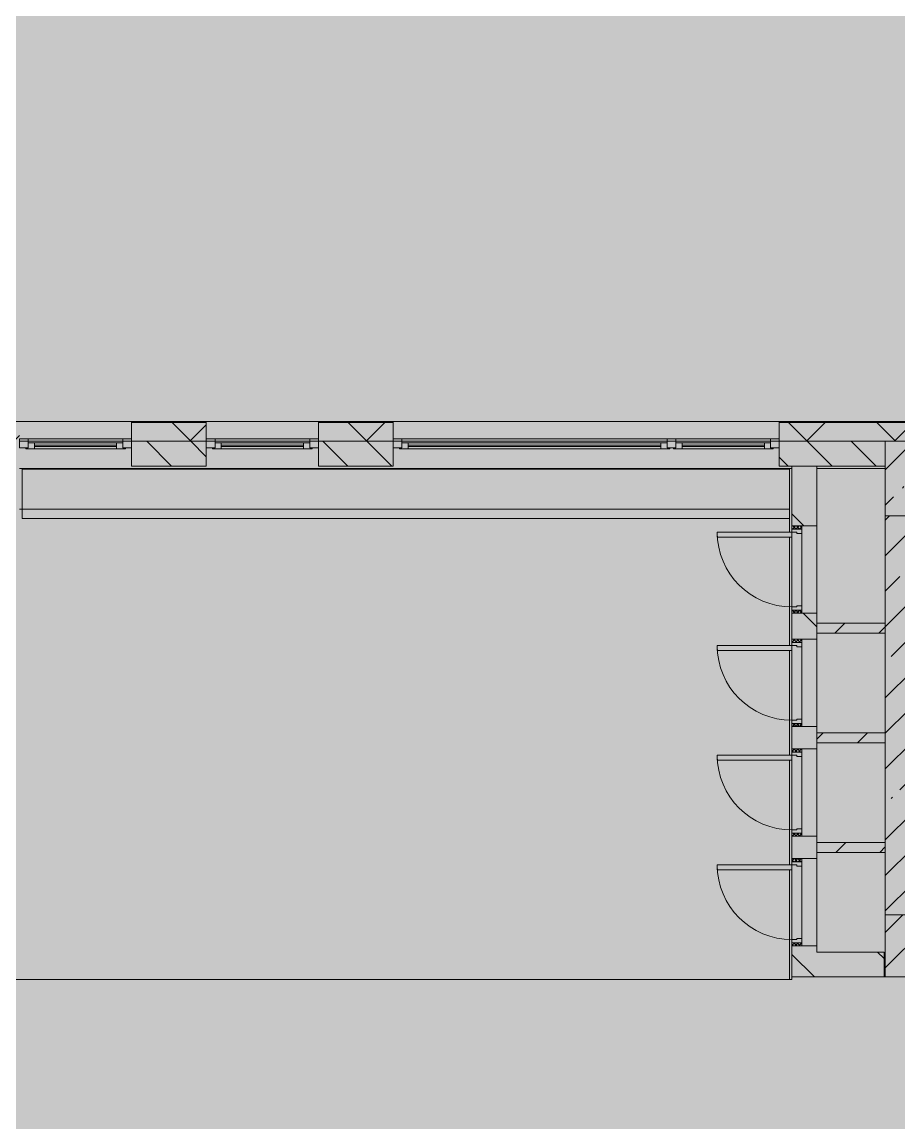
# Model space of a CAD drawing. Header units: millimetres. Extents: x 2623 to 211276, y -8553 to 29000.
# Drawn here: x 91047 to 98087, y 9728 to 18564 of the extents above; entities that cross this region are included whole.
import ezdxf

# ---------------------------------------------------------------- set-up
doc = ezdxf.new("R2010")
doc.units = ezdxf.units.MM
for name, color, linetype, lineweight in [('A-DETL-2', 7, 'Continuous', 5), ('A-WALL-3', 7, 'Continuous', 5), ('I-WALL-3', 7, 'Continuous', 5), ('S-COLS-2', 7, 'Continuous', 5)]:
    doc.layers.add(name, color=color, linetype=linetype, lineweight=lineweight)
doc.layers.add('A-DETL-GENF-7', color=7, linetype='Continuous', lineweight=9, true_color=0xc0c0c0, transparency=0.4)
for name, color, linetype, lineweight, true_color in [('A-DOOR-3', 7, 'Continuous', 5, 0xaaaaaa), ('A-DOOR-4', 7, 'Continuous', 5, 0xe2e2e2), ('A-DOOR-5', 7, 'Continuous', 5, 0xb7b7b7), ('A-DOOR-FRAM-3', 7, 'Continuous', 5, 0xe2e2e2), ('A-DOOR-FRAM-4', 7, 'Continuous', 5, 0xaaaaaa), ('A-DOOR-FRAM-5', 7, 'Continuous', 5, 0xb7b7b7), ('A-FLOR-2', 7, 'Continuous', 5, 0xb7b7b7), ('A-GLAZ-2', 7, 'Continuous', 5, 0x737373), ('A-WALL-4', 7, 'Continuous', 5, 0x737373), ('A-WALL-5', 7, 'Continuous', 9, 0x737373), ('A-WALL-6', 7, 'Continuous', 5, 0xa1a1a1), ('I-WALL-4', 7, 'Continuous', 5, 0x737373), ('S-COLS-1', 7, 'Continuous', 5, 0x737373)]:
    doc.layers.add(name, color=color, linetype=linetype, lineweight=lineweight, true_color=true_color)
pattern_1 = [(135, (84266.1, 0), (-353.553, -353.553), [])]
pattern_2 = [(45, (84266.1, 0), (-176.7767, 176.7767), [])]

# ---------------------------------------------------------------- blocks, each defined once
blk = doc.blocks.new('BSC_Колонна _Прямоугольная - 600х600-V56-3_1_1_птичка')
at = {"layer": 'S-COLS-2'}
h = blk.add_hatch(dxfattribs=at)
h.set_pattern_fill('FP_63', color=256, style=0, pattern_type=2)
h.set_pattern_definition([(45, (-14010, -14900), (-285.123, 285.123), []), (45, (-13724.88, -14900), (-285.123, 285.123), [504.031, -100.806, 16.764, -84.042])])
h.paths.add_polyline_path([(-22.5, -300), (300, -300), (300, 300), (-300, 300), (-300, -300)])
at = {"layer": 'S-COLS-1'}
for p, q in [((300, 300), (-300, 300)), ((-300, 300), (-300, -300)), ((300, -300), (300, 300)), ((-300, -300), (300, -300))]:
    blk.add_line(p, q, dxfattribs=at)
blk = doc.blocks.new('120_Окно_СКБ_2Ст - 120_Окно_СКБ_2Ст 3100х2500 _мал_створка слева_ 2-V105-3_1_1_птичка')
at = {"layer": 'A-GLAZ-2'}
for p, q in [((-1550, -127), (-1550, -57)), ((-1550, -57), (-1480, -57)), ((1550, -57), (-1550, -57)), ((-1480, -57), (-1480, -127)), ((650, -87), (-1480, -87)), ((-1480, -87), (-1480, -127)), ((-1430, -137), (-1430, -87)), ((600, -137), (600, -87)), ((650, -127), (650, -57)), ((650, -57), (720, -57)), ((650, -127), (650, -87)), ((720, -57), (720, -127)), ((1480, -87), (720, -87)), ((720, -87), (720, -127)), ((770, -137), (770, -87)), ((1430, -137), (1430, -87)), ((1480, -127), (1480, -57)), ((1480, -57), (1550, -57)), ((1480, -127), (1480, -87)), ((1550, -57), (1550, -127)), ((-1480, -127), (-1550, -127)), ((-1550, -127), (-1500, -127)), ((-1480, -127), (-1500, -127)), ((-1500, -127), (-1500, -137)), ((-1500, -137), (670, -137)), ((670, -137), (-1500, -137)), ((-1430, -107), (600, -107)), ((600, -117), (-1430, -117)), ((720, -127), (650, -127)), ((670, -127), (650, -127)), ((670, -127), (700, -127)), ((670, -137), (670, -127)), ((720, -127), (700, -127)), ((700, -127), (700, -137)), ((700, -137), (1500, -137)), ((1500, -137), (700, -137)), ((770, -107), (1430, -107)), ((1430, -117), (770, -117)), ((1550, -127), (1480, -127)), ((1500, -127), (1480, -127)), ((1500, -127), (1550, -127)), ((1500, -137), (1500, -127))]:
    blk.add_line(p, q, dxfattribs=at)
blk = doc.blocks.new('BSC_Колонна _Прямоугольная - 500х500-V132-3_1_1_птичка')
at = {"layer": 'S-COLS-2'}
h = blk.add_hatch(dxfattribs=at)
h.set_pattern_fill('FP_123', color=256, style=0, pattern_type=2)
h.set_pattern_definition([(45, (-13960, -11150), (-285.123, 285.123), []), (45, (-13674.88, -11150), (-285.123, 285.123), [504.031, -100.806, 16.764, -84.042])])
h.paths.add_polyline_path([(-250, -250), (250, -250), (250, 250), (-250, 250), (-250, 71)])
at = {"layer": 'S-COLS-1'}
for p, q in [((250, 250), (-250, 250)), ((-250, 250), (-250, -250)), ((250, -250), (250, 250)), ((-250, -250), (250, -250))]:
    blk.add_line(p, q, dxfattribs=at)
blk = doc.blocks.new('110_Дверь_СКБ_1Ст - д-18 700x2100h_Технический шкаф ЭОМ и СС-V139-3_1_1_птичка')
at = {"layer": 'A-DOOR-3'}
h = blk.add_hatch(dxfattribs=at)
h.set_pattern_fill('FP_31', color=256, style=0, pattern_type=2)
h.set_pattern_definition([(135, (1951.41, 164.685), (-14.14214, -14.14214), []), (225, (1951.41, 164.685), (14.14214, -14.14214), [])])
h.paths.add_polyline_path([(337.5, 20), (362.5, 20), (362.5, 100), (337.5, 100)])
at = {"layer": 'A-DOOR-4'}
h = blk.add_hatch(color=256, dxfattribs=at)
h.paths.add_polyline_path([(-312.5, 100), (-312.5, 20), (-277.5, 20), (-277.5, 60), (-287.5, 60), (-287.5, 100)])
h.paths.add_polyline_path([(302.5, 60), (302.5, 20), (337.5, 20), (337.5, 100), (312.5, 100), (312.5, 60)])
at = {"layer": 'A-DOOR-FRAM-3'}
blk.add_hatch(color=256, dxfattribs=at).paths.add_polyline_path([(272.5, 700), (272.5, 100), (312.5, 100), (312.5, 700)])
at = {"layer": 'A-DOOR-FRAM-4'}
h = blk.add_hatch(dxfattribs=at)
h.set_pattern_fill('FP_32', color=256, style=0, pattern_type=2)
h.set_pattern_definition([(45, (-171.384, 164.685), (-14.1421, 14.1421), []), (135, (-171.384, 164.685), (-14.1421, -14.1421), [])])
h.paths.add_polyline_path([(-337.5, 20), (-312.5, 20), (-312.5, 100), (-337.5, 100)])
at = {"layer": 'A-DOOR-5'}
for p, q in [((312.5, 700), (272.5, 700)), ((272.5, 700), (272.5, 100)), ((312.5, 100), (312.5, 700)), ((272.5, 100), (312.5, 100))]:
    blk.add_line(p, q, dxfattribs=at)
blk.add_arc((312.5, 100), 600, 90, 180, dxfattribs=at)
at = {"layer": 'A-DOOR-FRAM-5'}
for p, q in [((-312.5, 100), (-337.5, 100)), ((-337.5, 100), (-337.5, 20)), ((-287.5, 100), (-312.5, 100)), ((-312.5, 100), (-312.5, 20)), ((-312.5, 20), (-312.5, 100)), ((-287.5, 60), (-287.5, 100)), ((-287.5, 100), (272.5, 100)), ((312.5, 100), (312.5, 60)), ((337.5, 100), (312.5, 100)), ((337.5, 20), (337.5, 100)), ((362.5, 100), (337.5, 100)), ((337.5, 100), (337.5, 20)), ((362.5, 20), (362.5, 100)), ((-337.5, 20), (-312.5, 20)), ((-312.5, 20), (-277.5, 20)), ((-277.5, 60), (-287.5, 60)), ((-277.5, 20), (-277.5, 60)), ((302.5, 20), (-277.5, 20)), ((312.5, 60), (302.5, 60)), ((302.5, 60), (302.5, 20)), ((302.5, 20), (337.5, 20)), ((337.5, 20), (362.5, 20))]:
    blk.add_line(p, q, dxfattribs=at)
blk = doc.blocks.new('120_Окно_СКБ_1Ст - 120_Окно_СКБ_1Ст 900х2500_h_-20664874-3_1_1_птичка')
at = {"layer": 'A-GLAZ-2'}
for p, q in [((-450, -127), (-450, -57)), ((-450, -57), (-380, -57)), ((450, -57), (-450, -57)), ((-380, -57), (-380, -127)), ((380, -87), (-380, -87)), ((-380, -87), (-380, -127)), ((-330, -137), (-330, -87)), ((330, -137), (330, -87)), ((380, -127), (380, -57)), ((380, -57), (450, -57)), ((380, -127), (380, -87)), ((450, -57), (450, -127)), ((-380, -127), (-450, -127)), ((-450, -127), (-400, -127)), ((-380, -127), (-400, -127)), ((-400, -127), (-400, -137)), ((-400, -137), (400, -137)), ((400, -137), (-400, -137)), ((-330, -107), (330, -107)), ((330, -117), (-330, -117)), ((450, -127), (380, -127)), ((400, -127), (380, -127)), ((400, -127), (450, -127)), ((400, -137), (400, -127))]:
    blk.add_line(p, q, dxfattribs=at)
blk = doc.blocks.new('120_Окно_СКБ_1Ст - 120_Окно_СКБ_1Ст_900х2500_h_-20705657-3_1_1_птичка')
at = {"layer": 'A-GLAZ-2'}
for p, q in [((-450, -127), (-450, -57)), ((-450, -57), (-380, -57)), ((450, -57), (-450, -57)), ((-380, -57), (-380, -127)), ((380, -87), (-380, -87)), ((-380, -87), (-380, -127)), ((-330, -137), (-330, -87)), ((330, -137), (330, -87)), ((380, -127), (380, -57)), ((380, -57), (450, -57)), ((380, -127), (380, -87)), ((450, -57), (450, -127)), ((-380, -127), (-450, -127)), ((-450, -127), (-400, -127)), ((-380, -127), (-400, -127)), ((-400, -127), (-400, -137)), ((-400, -137), (400, -137)), ((400, -137), (-400, -137)), ((-330, -107), (330, -107)), ((330, -117), (-330, -117)), ((450, -127), (380, -127)), ((400, -127), (380, -127)), ((400, -127), (450, -127)), ((400, -137), (400, -127))]:
    blk.add_line(p, q, dxfattribs=at)
blk = doc.blocks.new('Зашивка приборов отопления34 - Зашивка приборов отопления-33324488-3_1_1_птичка')
at = {"layer": 'A-WALL-4'}
for p, q in [((34187.8, 26888.4), (34187.8, 26567.4)), ((40348, 26888.4), (34187.8, 26888.4)), ((40348, 26567.4), (40348, 26888.4)), ((34187.8, 26567.4), (40348, 26567.4)), ((40348, 26567.4), (34187.8, 26567.4)), ((34187.8, 26567.4), (34187.8, 26492.4)), ((40348, 26492.4), (40348, 26567.4)), ((34187.8, 26492.4), (40348, 26492.4))]:
    blk.add_line(p, q, dxfattribs=at)

msp = doc.modelspace()

# ---------------------------------------------------------------- hatches: boundary and pattern name
at = {"layer": 'A-DETL-GENF-7'}
for points in [[(83338.3, 14774.9), (83998.1, 14774.9), (83998.1, 15358), (123026.1, 15358), (123026.1, 23888.3), (118194.2, 23888.3), (118194.2, 27398.1), (81857, 27398.1), (81857, 14774.9), (82872.2, 14774.9)], [(120626.5, -258), (122576.1, -258), (122576.1, 15358), (83998.1, 15358), (83998.1, -258), (119694.3, -258)]]:
    msp.add_hatch(color=256, dxfattribs=at).paths.add_polyline_path(points)
at = {"layer": 'A-WALL-3'}
h = msp.add_hatch(dxfattribs=at)
h.set_pattern_fill('FP_71', color=256, style=0, pattern_type=2)
h.set_pattern_definition([(45, (84266.1, 0), (-353.5534, 353.5534), []), (135, (84266.1, 0), (-353.5534, -353.5534), [])])
h.paths.add_polyline_path([(111304.5, 15200), (116376.1, 15200), (116376.1, 15350), (114283.1, 15349), (114283.1, 15288), (114276.1, 15285), (113503.1, 15288), (113503.1, 15350), (109876.3, 15349), (109876.3, 15288), (109869.3, 15285), (108696.3, 15288), (108696.3, 15350), (104056.1, 15349), (104056.1, 15288), (104049.1, 15285), (103276.1, 15288), (103276.1, 15350), (99049.1, 15349), (99049.1, 15288), (99042.1, 15285), (98869.1, 15288), (98868.9, 15350), (97126.1, 15350), (97126.1, 15200), (110676.1, 15200)])
h.paths.add_polyline_path([(122576.1, 15200), (122576.1, 15350), (122076.1, 15350), (122076.1, 15200), (122490.9, 15200)])
h.paths.add_polyline_path([(118926.1, 15200), (119676.1, 15200), (119676.1, 15350), (118926.1, 15350)])
h.paths.add_polyline_path([(117876.1, 15200), (118026.1, 15200), (118026.1, 15350), (117876.1, 15350), (117876.1, 15270.2)])
h.paths.add_polyline_path([(93426.1, 15200), (94026.1, 15200), (94026.1, 15350), (93426.1, 15350)])
h.paths.add_polyline_path([(90796, 15200), (91026.1, 15200), (91026.1, 15350), (84306.1, 15350), (84306.1, 15293), (84156.1, 15293), (84156.1, 15200), (90426.1, 15200)])
h.paths.add_polyline_path([(92526.1, 15200), (92526.1, 15350), (91926.1, 15350), (91926.1, 15200)])
h.paths.add_polyline_path([(117276.1, 15200), (117506.1, 15200), (117501.1, 15350), (117276.1, 15350), (117276.1, 15270.2)])
h = msp.add_hatch(dxfattribs=at)
h.set_pattern_fill('FP_69', color=256, style=0, pattern_type=2)
h.set_pattern_definition([(135, (84266.1, 0), (-176.7767, -176.7767), [])])
h.paths.add_polyline_path([(97321.4, 15000), (97976.1, 15000), (97976.1, 15200), (97126.1, 15200), (97126.1, 15000), (97227.3, 15000)])
h.paths.add_polyline_path([(88926.1, 15000), (90426.1, 15000), (90426.1, 15200), (88926.1, 15200)])
h.paths.add_polyline_path([(93592.6, 15000), (94026.1, 15000), (94026.1, 15200), (93426.1, 15200), (93426.1, 15000)])
h.paths.add_polyline_path([(92526.1, 15000), (92526.1, 15200), (91926.1, 15200), (91926.1, 15000)])
at = {"layer": 'I-WALL-3'}
h = msp.add_hatch(dxfattribs=at)
h.set_pattern_fill('FP_70', color=256, style=0, pattern_type=2)
h.set_pattern_definition(pattern_1)
h.paths.add_polyline_path([(97307.3, 11100), (97427.3, 11100), (97427.3, 11150), (97227.3, 11150), (97227.3, 11100)])
h.paths.add_polyline_path([(97227.3, 11850), (97427.3, 11850), (97427.3, 12030), (97227.3, 12030)])
h.paths.add_polyline_path([(97307.3, 12730), (97427.3, 12730), (97427.3, 12910), (97227.3, 12910), (97227.3, 12730)])
h.paths.add_polyline_path([(97307.3, 13610), (97427.3, 13610), (97427.3, 13819.9), (97227.3, 13819.9), (97227.3, 13610)])
h.paths.add_polyline_path([(97307.3, 14519.9), (97427.3, 14519.9), (97427.3, 15000), (97227.3, 15000), (97227.3, 14519.9)])
h = msp.add_hatch(dxfattribs=at)
h.set_pattern_fill('FP_67', color=256, style=0, pattern_type=2)
h.set_pattern_definition([(45, (84266.1, 0), (-285.123, 285.123), []), (45, (84551.2, 0), (-285.123, 285.123), [504.031, -100.806, 16.764, -84.042])])
h.paths.add_polyline_path([(97977.1, 11400), (98197.1, 11400), (98197.1, 14600), (97977.1, 14600), (97977.1, 11900)])
h = msp.add_hatch(dxfattribs=at)
h.set_pattern_fill('FP_72', color=256, style=0, pattern_type=2)
h.set_pattern_definition(pattern_2)
h.paths.add_polyline_path([(97977.1, 13660), (97977.1, 13740), (97427.3, 13740), (97427.3, 13660)])
h = msp.add_hatch(dxfattribs=at)
h.set_pattern_fill('FP_72', color=256, style=0, pattern_type=2)
h.set_pattern_definition(pattern_2)
h.paths.add_polyline_path([(97977.1, 12780), (97977.1, 12860), (97427.3, 12860), (97427.3, 12780)])
h = msp.add_hatch(dxfattribs=at)
h.set_pattern_fill('FP_72', color=256, style=0, pattern_type=2)
h.set_pattern_definition(pattern_2)
h.paths.add_polyline_path([(97977.1, 11900), (97977.1, 11980), (97427.3, 11980), (97427.3, 11900)])
h = msp.add_hatch(dxfattribs=at)
h.set_pattern_fill('FP_70', color=256, style=0, pattern_type=2)
h.set_pattern_definition(pattern_1)
h.paths.add_polyline_path([(97967.1, 10900), (97967.1, 11100), (97227.3, 11100), (97227.3, 10900)])

# ---------------------------------------------------------------- linework, layer by layer
at = {"layer": 'A-DETL-2'}
msp.add_line((83998.1, 15358), (122576.1, 15358), dxfattribs=at)
at = {"layer": 'A-FLOR-2'}
for p, q in [((97207.3, 14980), (91026.1, 14980)), ((97207.3, 14655), (97207.3, 14980)), ((91026.1, 14655), (97207.3, 14655)), ((97207.3, 14469.9), (97207.3, 14580)), ((97207.3, 13560), (97207.3, 14429.9)), ((97207.3, 12680), (97207.3, 13520)), ((97207.3, 11800), (97207.3, 12640)), ((97207.3, 10880), (97207.3, 11760)), ((97227.3, 10880), (84602.1, 10880)), ((97227.3, 10900), (97227.3, 10880)), ((97976.1, 10900), (97967.1, 10900))]:
    msp.add_line(p, q, dxfattribs=at)
at = {"layer": 'A-WALL-4'}
for p, q in [((91926.1, 15358), (91926.1, 15000)), ((92526.1, 15000), (92526.1, 15358)), ((93426.1, 15358), (93426.1, 15000)), ((94026.1, 15000), (94026.1, 15358)), ((97126.1, 15358), (97126.1, 15000)), ((93426.1, 15200), (92526.1, 15200)), ((97126.1, 15200), (94026.1, 15200)), ((91926.1, 15000), (92526.1, 15000)), ((93426.1, 15000), (94026.1, 15000)), ((97126.1, 15000), (97227.3, 15000)), ((97427.3, 15000), (97976.1, 15000))]:
    msp.add_line(p, q, dxfattribs=at)
at = {"layer": 'A-WALL-5'}
for p, q in [((92526.1, 15353), (91926.1, 15353)), ((92526.1, 15350), (91926.1, 15350)), ((94026.1, 15353), (93426.1, 15353)), ((94026.1, 15350), (93426.1, 15350)), ((98868.1, 15353), (97126.1, 15353)), ((98869, 15350), (97126.1, 15350)), ((92526.1, 15200), (91926.1, 15200)), ((91926.1, 15200), (92526.1, 15200)), ((94026.1, 15200), (93426.1, 15200)), ((93426.1, 15200), (94026.1, 15200)), ((97976.1, 15200), (97126.1, 15200)), ((97126.1, 15200), (97976.1, 15200)), ((97427.3, 15000), (97227.3, 15000)), ((97427.3, 13740), (97427.3, 13660)), ((97977.1, 13660), (97977.1, 13740)), ((97427.3, 12860), (97427.3, 12780)), ((97977.1, 12780), (97977.1, 12860)), ((97427.3, 11980), (97427.3, 11900)), ((97977.1, 11900), (97977.1, 11980))]:
    msp.add_line(p, q, dxfattribs=at)
at = {"layer": 'A-WALL-6'}
msp.add_line((98799.1, 15358), (84306.1, 15358), dxfattribs=at)
at = {"layer": 'I-WALL-4'}
for p, q in [((91026.1, 15200), (91926.1, 15200)), ((97227.3, 14980), (97207.3, 14980)), ((97227.3, 15000), (97227.3, 14519.9)), ((97427.3, 15000), (97427.3, 13740)), ((97976.1, 14980), (97427.3, 14980)), ((97977.1, 14600), (97977.1, 13740)), ((97307.3, 14519.9), (97427.3, 14519.9)), ((97227.3, 13819.9), (97227.3, 13610)), ((97427.3, 13819.9), (97307.3, 13819.9)), ((97977.1, 13740), (97427.3, 13740)), ((97307.3, 13610), (97427.3, 13610)), ((97427.3, 13660), (97427.3, 12860)), ((97427.3, 13660), (97977.1, 13660)), ((97977.1, 13660), (97977.1, 12860)), ((97227.3, 12910), (97227.3, 12730)), ((97427.3, 12910), (97307.3, 12910)), ((97977.1, 12860), (97427.3, 12860)), ((97307.3, 12730), (97427.3, 12730)), ((97427.3, 12780), (97427.3, 11980)), ((97427.3, 12780), (97977.1, 12780)), ((97977.1, 12780), (97977.1, 11980)), ((97227.3, 12030), (97227.3, 11850)), ((97427.3, 12030), (97307.3, 12030)), ((97977.1, 11980), (97427.3, 11980)), ((97307.3, 11850), (97427.3, 11850)), ((97427.3, 11900), (97427.3, 11100)), ((97427.3, 11900), (97977.1, 11900)), ((97977.1, 11900), (97977.1, 11400)), ((97227.3, 11150), (97227.3, 10900)), ((97427.3, 11150), (97307.3, 11150)), ((97967.1, 11100), (97427.3, 11100)), ((97967.1, 10900), (97967.1, 11100)), ((97227.3, 10900), (97967.1, 10900))]:
    msp.add_line(p, q, dxfattribs=at)

# ---------------------------------------------------------------- block references
at = {"layer": 'A-DOOR-5', "rotation": 89.99999999999991}
for p in [(97327.3, 14157.4), (97327.3, 13247.5), (97327.3, 12367.5), (97327.3, 11487.5)]:
    msp.add_blockref('110_Дверь_СКБ_1Ст - д-18 700x2100h_Технический шкаф ЭОМ и СС-V139-3_1_1_птичка', p, dxfattribs=at)
at = {"layer": 'A-GLAZ-2'}
for name, p in [('120_Окно_СКБ_1Ст - 120_Окно_СКБ_1Ст_900х2500_h_-20705657-3_1_1_птичка', (91476.1, 15275)), ('120_Окно_СКБ_1Ст - 120_Окно_СКБ_1Ст 900х2500_h_-20664874-3_1_1_птичка', (92976.1, 15275)), ('120_Окно_СКБ_2Ст - 120_Окно_СКБ_2Ст 3100х2500 _мал_створка слева_ 2-V105-3_1_1_птичка', (95576.1, 15275))]:
    msp.add_blockref(name, p, dxfattribs=at)
at = {"layer": 'A-WALL-4'}
msp.add_blockref('Зашивка приборов отопления34 - Зашивка приборов отопления-33324488-3_1_1_птичка', (56859.3, -11912.4), dxfattribs=at)
at = {"layer": 'S-COLS-1'}
for name, p in [('BSC_Колонна _Прямоугольная - 600х600-V56-3_1_1_птичка', (98276.1, 14900)), ('BSC_Колонна _Прямоугольная - 500х500-V132-3_1_1_птичка', (98226.1, 11150))]:
    msp.add_blockref(name, p, dxfattribs=at)

doc.saveas('drawing.dxf')
